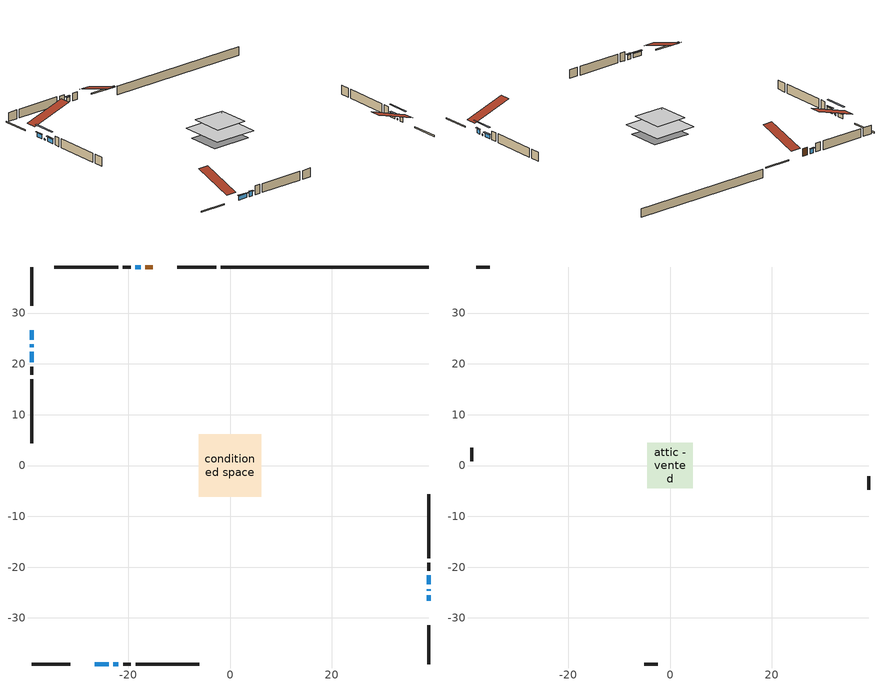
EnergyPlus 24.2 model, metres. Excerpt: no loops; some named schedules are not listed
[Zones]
conditioned space
 floor outside (Floor1 construction): -2.5,-2.5 -2.5,2.5 2.5,2.5 2.5,-2.5 z0.68
 floor adiabatic (AdiabaticFloorConstruction): -6.18,-6.18 -6.18,6.18 6.18,6.18 6.18,-6.18 z0.68
 floor foundation (Slab1 construction): -5.64,-4.57 -5.64,4.57 5.64,4.57 5.64,-4.57 z-1.68
 wall outside (RimJoist1 construction): -2.7,39.07 -10.36,39.07 / -39.07,-39.07 -31.41,-39.07 / -39.07,39.07 -39.07,31.41 / 39.07,-39.07 39.07,-31.41 z0.68:0.98
 wall outside (AdiabaticWallConstruction 1): -15.2,39.07 -16.68,39.07 z0.68:2.71
 wall outside (AdiabaticWallConstruction): 39.07,-26.57 39.07,-25.56 / -17.61,39.07 -18.62,39.07 / -22.97,-39.07 -21.95,-39.07 z0.68:1.96; -39.07,26.57 -39.07,24.79 / 39.07,-23.42 39.07,-21.63 / -26.57,-39.07 -23.89,-39.07 z0.68:1.8; 39.07,-24.63 39.07,-24.34 / -39.07,23.86 -39.07,23.29 z0.68:1.04; -39.07,22.36 -39.07,20.33 z0.68:1.95
 wall outside (Wall1 construction): -19.55,39.07 -21.06,39.07 / -21.02,-39.07 -19.51,-39.07 / -39.07,19.4 -39.07,17.89 / 39.07,-20.7 39.07,-19.19 z0.68:3.12
 wall outside (Wall2 construction): -21.99,39.07 -34.56,39.07 / -18.58,-39.07 -6.01,-39.07 / -39.07,16.96 -39.07,4.39 / 39.07,-18.26 39.07,-5.69 z0.68:3.12
 wall foundation (FoundationWall1 construction): -1.77,39.07,-1.68 -1.77,39.07,0.68 34.98,39.07,0.68 34.98,39.07,0.61 39.07,39.07,0.61 39.07,39.07,-1.68
 window (WindowConstruction): 39.07,-26.57 39.07,-25.56 z0.68:1.95
 window (WindowConstruction 6): -39.07,26.57 -39.07,24.79 z0.68:1.8
 window (WindowConstruction 7): 39.07,-24.63 39.07,-24.35 z0.68:1.03
 window (WindowConstruction 8): -39.07,23.86 -39.07,23.29 z0.68:1.03
 window (WindowConstruction 1): 39.07,-23.42 39.07,-21.63 z0.68:1.8
 window (WindowConstruction 2): -17.61,39.07 -18.62,39.07 z0.68:1.95
 window (WindowConstruction 3): -26.57,-39.07 -23.89,-39.07 z0.68:1.8
 window (WindowConstruction 4): -22.97,-39.07 -21.95,-39.07 z0.68:1.95
 window (WindowConstruction 5): -39.07,22.36 -39.07,20.33 z0.68:1.95
 door (Door): -15.2,39.07 -16.68,39.07 z0.68:2.71
 ceiling adiabatic (AdiabaticFloorConstruction): 6.18,-6.18 6.18,6.18 -6.18,6.18 -6.18,-6.18 z0.68
attic - vented
 floor to conditioned space (Floor2 construction Reversed): -4.51,-4.51 -4.51,4.51 4.51,4.51 4.51,-4.51 z3.12
 floor to conditioned space (Floor3 construction Reversed): -3.67,-3.67 -3.67,3.67 3.67,3.67 3.67,-3.67 z3.12
 wall outside (Wall3 construction): -35.49,39.07 -38.14,39.07 / -5.08,-39.07 -2.43,-39.07 / -39.07,3.46 -39.07,0.81 / 39.07,-4.76 39.07,-2.11 z0.68:3.12
 roof outside (Roof1 construction): -14.27,39.07,3.12 -14.27,27.76,6.89 -11.29,27.76,6.89 -11.29,39.07,3.12; -27.5,-39.07,3.12 -27.5,-27.76,6.89 -30.48,-27.76,6.89 -30.48,-39.07,3.12; -39.07,27.5,3.12 -27.76,27.5,6.89 -27.76,30.48,6.89 -39.07,30.48,3.12; 39.07,-27.5,3.12 27.76,-27.5,6.89 27.76,-30.48,6.89 39.07,-30.48,3.12
shading: 39.07,-25.36 39.07,-26.77 39.48,-26.77 39.48,-25.36 z2.16; -39.07,24.59 -39.07,26.77 -39.48,26.77 -39.48,24.59 z2; 39.07,-21.4 39.07,-27.57 39.48,-27.57 39.48,-21.4 z3.97; -39.07,20.35 -39.07,26.8 -39.48,26.8 -39.48,20.35 z3.97; 39.07,-21.43 39.07,-23.62 39.48,-23.62 39.48,-21.43 z2; -18.82,39.07 -17.41,39.07 -17.41,39.48 -18.82,39.48 z2.16; -23.69,-39.07 -26.77,-39.07 -26.77,-39.48 -23.69,-39.48 z2; -21.75,-39.07 -23.17,-39.07 -23.17,-39.48 -21.75,-39.48 z2.16; -39.07,20.13 -39.07,22.56 -39.48,22.56 -39.48,20.13 z2.16
[Building]
Building 1: Terrain=Suburbs
[Site:Location]
Winnipeg Intl AP_MB: Latitude {deg}=49.91; Longitude {deg}=-97.24; Time Zone {hr}=-6; Elevation {m}=239; Keep Site Location Information=Yes
[Site:GroundTemperature:Shallow]
-2.46526, -5.11642, -5.32873, -4.07063, 0.979979, 6.00706, 10.3653, 13.1261, 13.3606, 11.1152, 6.8681, 1.99523
[Site:WaterMainsTemperature]
Calculation Method=Schedule; Temperature Schedule=mains temperature schedule
[Material] Roughness=Rough; Thermal Absorptance=0.9
Name | Thickness {m} | Conductivity {W/m-K} | Density {kg/m3} | Specific Heat {J/kg-K} | Solar Absorptance | Visible Absorptance
asphalt or fiberglass shingles | 0.00635 | 0.162714 | 1121.4 | 1465.45 | 0.84 | 0.84
ceiling loosefill ins | 0.423333 | 0.0480833 | 16.02 | 1046.75 | 0.7 | 0.7
ceiling loosefill ins 1 | 0.338667 | 0.0480833 | 16.02 | 1046.75 | 0.7 | 0.7
ceiling stud and cavity | 0.1397 | 0.518534 | 65.682 | 1177.47 | 0.7 | 0.7
ceiling stud and cavity 1 | 0.1397 | 0.127552 | 65.682 | 1177.47 | 0.7 | 0.7
concrete 4.0 in. | 0.1016 | 1.803125 | 2242.8 | 837.4 | 0.7 | 0.7
concrete 8.0 in. | 0.2032 | 1.803125 | 2242.8 | 837.4 | 0.7 | 0.7
door material | 0.04445 | 0.053851 | 512.64 | 1214.23 | 0.7 | 0.7
exterior vertical ins | 0.0457286 | 0.029427 | 32.04 | 1214.23 | 0.7 | 0.7
floor covering | 0.0127 | 0.0433444 | 54.468 | 1339.84 | 0.6 | 0.6
floor rigid ins | 0.103632 | 0.029427 | 32.04 | 1214.23 | 0.7 | 0.7
floor rigid ins 1; wall rigid ins 1 | 0.512978 | 0.029427 | 32.04 | 1214.23 | 0.7 | 0.7
floor stud and cavity | 0.1397 | 0.0987772 | 92.3553 | 1139.71 | 0.7 | 0.7
floor stud and cavity 1 | 0.1397 | 1.75129 | 37.0049 | 1207.88 | 0.7 | 0.7
furniture material conditioned space 1 | 0.1524 | 0.115458 | 640.8 | 1214.23 | 0.6 | 0.6
gypsum board | 0.0127 | 0.160291 | 801 | 837.4 | 0.6 | 0.6
gypsum board 1 | 0.0127 | 0.160291 | 801 | 837.4 | 0.7 | 0.7
osb sheathing 0.5 in. | 0.0127 | 0.115458 | 512.64 | 1214.23 | 0.7 | 0.7
osb sheathing 0.75 in. | 0.01905 | 0.115458 | 512.64 | 1214.23 | 0.7 | 0.7
osb sheathing 2.0 in. | 0.0508 | 0.115458 | 512.64 | 1214.23 | 0.7 | 0.7
rim joist rigid ins; wall rigid ins | 0.051816 | 0.029427 | 32.04 | 1214.23 | 0.7 | 0.7
rim joist stud and cavity | 0.0508 | 0.0407728 | 125.044 | 1163.47 | 0.6 | 0.6
wall stud and cavity | 0.1397 | 0.250284 | 139.0536 | 1170.24 | 0.7 | 0.7
wall stud and cavity 1 | 0.1397 | 0.209339 | 139.0536 | 1170.24 | 0.7 | 0.7
wall stud and cavity 2 | 0.0889 | 6.1454 | 50.32683 | 1063.81 | 0.6 | 0.6
wall stud and cavity 3 | 0.0889 | 0.380278 | 52.3479 | 1209.89 | 0.7 | 0.7
wall stud and cavity 4 | 0.0889 | 0.391764 | 83.0341 | 1211.67 | 0.7 | 0.7
wood siding | 0.0254 | 0.102417 | 544.68 | 1172.36 | 0.4 | 0.4
wood siding 1 | 0.00254 | 0.102417 | 544.68 | 1172.36 | 0.4 | 0.4
wood siding 2; wood siding 3; wood siding 4 | 0.0254 | 0.102417 | 544.68 | 1172.36 | 0.7 | 0.7
[WindowMaterial:SimpleGlazingSystem]
Name | U-Factor {W/m2-K} | Solar Heat Gain Coefficient
WindowMaterial | 1.93109 | 0.56
WindowMaterial 1 | 2.48299 | 0.6
WindowMaterial 2 | 2.82708 | 0.4
[Construction]
AdiabaticFloorConstruction: floor stud and cavity 1, floor rigid ins 1, osb sheathing 0.75 in., floor covering
AdiabaticWallConstruction: wood siding 3, wall rigid ins 1, wall stud and cavity 3, gypsum board
AdiabaticWallConstruction 1: wood siding 4, wall rigid ins 1, wall stud and cavity 3, gypsum board
Door: door material
Floor1 construction: floor stud and cavity, floor rigid ins, osb sheathing 0.75 in., floor covering
Floor2 construction Reversed: gypsum board, ceiling stud and cavity, ceiling loosefill ins
Floor3 construction Reversed: gypsum board, ceiling stud and cavity 1, ceiling loosefill ins 1
FoundationWall1 construction: concrete 8.0 in., gypsum board 1
furniture construction conditioned space 1: furniture material conditioned space 1
PartitionWallConstruction: gypsum board, wall stud and cavity 4, gypsum board
RimJoist1 construction: wood siding 2, rim joist rigid ins, osb sheathing 2.0 in., rim joist stud and cavity
Roof1 construction: asphalt or fiberglass shingles
Slab1 construction: concrete 4.0 in.
Wall1 construction: wood siding, wall rigid ins, osb sheathing 0.5 in., wall stud and cavity, gypsum board
Wall2 construction: wood siding, wall rigid ins, osb sheathing 0.5 in., wall stud and cavity 1, gypsum board
Wall3 construction: wood siding 1, wall stud and cavity 2
WindowConstruction; WindowConstruction 2; WindowConstruction 4; WindowConstruction 5: WindowMaterial
WindowConstruction 1; WindowConstruction 3; WindowConstruction 6: WindowMaterial 1
WindowConstruction 7; WindowConstruction 8: WindowMaterial 2
[Zone] Multiplier=1; Part of Total Floor Area=Yes
Name | Volume {m3}
attic - vented | 83.13
conditioned space | 639.8
[Space]
Name | Zone | Volume {m3}
attic - vented 1 | attic - vented | 83.13
conditioned space 1 | conditioned space | 639.8
[ZoneInfiltration:EffectiveLeakageArea]
infil attic - vented 1: Zone or Space=attic - vented 1; Schedule=Always On Discrete; Effective Air Leakage Area {cm2}=4516.67; Stack Coefficient=0.000431653; Wind Coefficient=1.40374e-05
[ZoneMixing]
whole house fan mix: Zone or Space=attic - vented; Schedule=Always On Continuous; Design Flow Rate Calculation Method=Flow/Zone; Design Flow Rate {m3/s}=0; Source Zone or Space=conditioned space
[SurfaceProperty:ExposedFoundationPerimeter]
Slab1: Exposed Perimeter Calculation Method=TotalExposedPerimeter; Total Exposed Perimeter {m}=40.843
[InternalMass] Zone or ZoneList=conditioned space; Space or SpaceList=conditioned space 1
Name | Construction | Surface Area {m2}
furniture mass conditioned space 1 | furniture construction conditioned space 1 | 112.38
partition wall mass | PartitionWallConstruction | 280.951
[Lights]
interior lighting: Zone or ZoneList or Space or SpaceList=conditioned space 1; Schedule=interior lighting schedule; Design Level Calculation Method=LightingLevel; Lighting Level {W}=343.2; Return Air Fraction=0; Fraction Radiant=0.6; Fraction Visible=0.2; Fraction Replaceable=1
[People]
occupants: Zone or ZoneList or Space or SpaceList=conditioned space 1; Number of People Schedule=occupants schedule; Number of People Calculation Method=People; Number of People=3; Fraction Radiant=0.314171; Sensible Heat Fraction=0.56303; Activity Level Schedule=occupants activity schedule; Carbon Dioxide Generation Rate {m3/s-W}=0; Enable ASHRAE 55 Comfort Warnings=No; Mean Radiant Temperature Calculation Type=EnclosureAveraged
[ElectricEquipment] Zone or ZoneList or Space or SpaceList=conditioned space 1; Design Level Calculation Method=EquipmentLevel
Name | Schedule | Design Level {W} | Fraction Latent | Fraction Radiant | Fraction Lost
clothes dryer | clothes dryer schedule | 140.772 | 0.015 | 0.081 | 0.85
clothes washer | clothes washer schedule | 32.1985 | 0.03 | 0.162 | 0.7
cooking range | cooking range schedule | 215.147 | 0.08 | 0.432 | 0.2
dishwasher | dishwasher schedule | 66.8632 | 0.3 | 0.18 | 0.4
fridge | fridge schedule | 72.9452 | 0 | 0.6 | 0
mech vent house fan | mech vent house fan schedule | 18.9 | 0 | 0 | 1
mech vent house fan cfis | mech vent house fan cfis schedule | 0 | 0 | 0 | 0
misc plug loads | misc plug loads schedule | 494.7 | 0.045 | 0.513 | 0.1
whole house fan | Always On Discrete | 0 | 0 | 0 | 1
[OtherEquipment] Zone or ZoneList or Space or SpaceList=conditioned space 1; Design Level Calculation Method=EquipmentLevel
Name | Fuel Type | Schedule | Design Level {W} | Fraction Latent | Fraction Radiant | Fraction Lost
clothes dryer 1 | Electricity | clothes dryer schedule | 0 | 0.015 | 0.081 | 0.85
cooking range 1 | Electricity | cooking range schedule | 0 | 0.08 | 0.432 | 0.2
general water use latent | None | general water use schedule | 62.594 | 1 | 0 | 0
general water use sensible | None | general water use schedule | -61.6891 | 0 | 0.6 | 0
mech vent house fan latent load | None | Always On Discrete | 0 | 1 | 0 | 0
mech vent house fan sensible load | None | Always On Discrete | 0 | 0 | 0 | 0
water heater energy adjustment1 | Electricity | Always On Discrete | 0.01 | 0 | 0 | 1
[ZoneInfiltration:DesignFlowRate] Zone or ZoneList or Space or SpaceList=conditioned space 1; Schedule=Always On Discrete; Design Flow Rate Calculation Method=Flow/Zone; Design Flow Rate {m3/s}=0
infil flow; natural vent flow; whole house fan flow
[AvailabilityManager:Scheduled]
central ac and furnace airloop Availability Manager: Schedule=Always On Discrete
[Foundation:Kiva]
Foundation Kiva 1: Initial Indoor Air Temperature {C}=21; Wall Height Above Grade {m}=0.680009; Wall Depth Below Slab {m}=0.2032; Custom Block Material Name 1=exterior vertical ins; Custom Block Depth 1 {m}=2.36001; Custom Block X Position 1 {m}=0.2159; Custom Block Z Position 1 {m}=0
[Foundation:Kiva:Settings]
Soil Conductivity {W/m-K}=0.849921; Soil Density {kg/m3}=1842.3; Soil Specific Heat {J/kg-K}=418.7; Ground Solar Absorptivity=0.9; Ground Thermal Absorptivity=0.9; Ground Surface Roughness {m}=0.03; Far-Field Width {m}=40; Deep-Ground Boundary Condition=ZeroFlux; Deep-Ground Depth {m}=40; Minimum Cell Dimension {m}=0.2; Maximum Cell Growth Coefficient=3; Simulation Timestep=Timestep
[Exterior:Lights]
exterior lighting: Schedule=exterior lighting schedule; Design Level {W}=75.6
[EnergyManagementSystem:GlobalVariable]
central_ac_and_furnace_airloop_Fan_RTF
infil_program_Qfan
infil_program_Qinf
natural_vent_program_Qnv
natural_vent_program_Qwhf
[EnergyManagementSystem:Sensor]
Name | Output:Variable or Output:Meter Index Key | Output:Variable or Output:Meter
airflow_gain | infil flow | Infiltration Sensible Heat Gain Energy
airflow_gain_1 | natural vent flow | Infiltration Sensible Heat Gain Energy
airflow_gain_2 | whole house fan flow | Infiltration Sensible Heat Gain Energy
airflow_loss | infil flow | Infiltration Sensible Heat Loss Energy
airflow_loss_1 | natural vent flow | Infiltration Sensible Heat Loss Energy
airflow_loss_2 | whole house fan flow | Infiltration Sensible Heat Loss Energy
clg_load_cond |  | Cooling:EnergyTransfer:Zone:CONDITIONED SPACE
clg_sp_s; clg_sp_s_1 | cooling setpoint | Schedule Value
clothes_dryer_exhaust_0_sch_s | clothes dryer exhaust 0 schedule | Schedule Value
cool_season | cooling season schedule | Schedule Value
htg_load_cond |  | Heating:EnergyTransfer:Zone:CONDITIONED SPACE
htg_sp_s; htg_sp_s_1 | heating setpoint | Schedule Value
ig_ee_conv | clothes dryer | Electric Equipment Convective Heating Energy
ig_ee_conv_2 | cooking range | Electric Equipment Convective Heating Energy
ig_ee_conv_4 | fridge | Electric Equipment Convective Heating Energy
ig_ee_conv_5 | misc plug loads | Electric Equipment Convective Heating Energy
ig_ee_conv_6 | whole house fan | Electric Equipment Convective Heating Energy
ig_ee_rad | clothes dryer | Electric Equipment Radiant Heating Energy
ig_ee_rad_2 | cooking range | Electric Equipment Radiant Heating Energy
ig_ee_rad_4 | fridge | Electric Equipment Radiant Heating Energy
ig_ee_rad_5 | misc plug loads | Electric Equipment Radiant Heating Energy
ig_ee_rad_6 | whole house fan | Electric Equipment Radiant Heating Energy
ig_lgt_conv | interior lighting | Lights Convective Heating Energy
ig_lgt_rad | interior lighting | Lights Radiant Heating Energy
ig_lgt_vis | interior lighting | Lights Visible Radiation Heating Energy
ig_oe_conv | clothes dryer 1 | Other Equipment Convective Heating Energy
ig_oe_conv_1 | cooking range 1 | Other Equipment Convective Heating Energy
ig_oe_conv_2 | general water use latent | Other Equipment Convective Heating Energy
ig_oe_conv_3 | general water use sensible | Other Equipment Convective Heating Energy
ig_oe_conv_4 | water heater energy adjustment1 | Other Equipment Convective Heating Energy
ig_oe_rad | clothes dryer 1 | Other Equipment Radiant Heating Energy
ig_oe_rad_1 | cooking range 1 | Other Equipment Radiant Heating Energy
ig_oe_rad_2 | general water use latent | Other Equipment Radiant Heating Energy
ig_oe_rad_3 | general water use sensible | Other Equipment Radiant Heating Energy
ig_oe_rad_4 | water heater energy adjustment1 | Other Equipment Radiant Heating Energy
ig_ppl_conv | occupants | People Convective Heating Energy
ig_ppl_rad | occupants | People Radiant Heating Energy
im_conv | furniture mass conditioned space 1 | Surface Inside Face Convection Heat Gain Energy
im_conv_1 | partition wall mass | Surface Inside Face Convection Heat Gain Energy
im_ig | furniture mass conditioned space 1 | Surface Inside Face Internal Gains Radiation Heat Gain Energy
im_ig_1 | partition wall mass | Surface Inside Face Internal Gains Radiation Heat Gain Energy
im_lgt | furniture mass conditioned space 1 | Surface Inside Face Lights Radiation Heat Gain Energy
im_lgt_1 | partition wall mass | Surface Inside Face Lights Radiation Heat Gain Energy
im_sol | furniture mass conditioned space 1 | Surface Inside Face Solar Radiation Heat Gain Energy
im_sol_1 | partition wall mass | Surface Inside Face Solar Radiation Heat Gain Energy
im_surf | furniture mass conditioned space 1 | Surface Inside Face Net Surface Thermal Radiation Heat Gain Energy
im_surf_1 | partition wall mass | Surface Inside Face Net Surface Thermal Radiation Heat Gain Energy
mv_conv | mech vent house fan | Electric Equipment Convective Heating Energy
mv_conv_1 | mech vent house fan cfis | Electric Equipment Convective Heating Energy
mv_conv_2 | mech vent house fan latent load | Other Equipment Convective Heating Energy
mv_conv_3 | mech vent house fan sensible load | Other Equipment Convective Heating Energy
mv_rad | mech vent house fan | Electric Equipment Radiant Heating Energy
mv_rad_1 | mech vent house fan cfis | Electric Equipment Radiant Heating Energy
mv_rad_2 | mech vent house fan latent load | Other Equipment Radiant Heating Energy
mv_rad_3 | mech vent house fan sensible load | Other Equipment Radiant Heating Energy
natural_vent_s | natural vent schedule | Schedule Value
out_pb_s |  | Site Outdoor Air Barometric Pressure
out_wt_s |  | Site Outdoor Air Humidity Ratio
site_vw_s |  | Site Wind Speed
ss_back_out | Window1 | Surface Window Shortwave from Zone Back Out Window Heat Transfer Rate
ss_back_out_1 | Window11 | Surface Window Shortwave from Zone Back Out Window Heat Transfer Rate
ss_back_out_2 | Window13 | Surface Window Shortwave from Zone Back Out Window Heat Transfer Rate
ss_back_out_3 | Window14 | Surface Window Shortwave from Zone Back Out Window Heat Transfer Rate
ss_back_out_4 | Window2 | Surface Window Shortwave from Zone Back Out Window Heat Transfer Rate
ss_back_out_5 | Window4 | Surface Window Shortwave from Zone Back Out Window Heat Transfer Rate
ss_back_out_6 | Window5 | Surface Window Shortwave from Zone Back Out Window Heat Transfer Rate
ss_back_out_7 | Window6 | Surface Window Shortwave from Zone Back Out Window Heat Transfer Rate
ss_back_out_8 | Window9 | Surface Window Shortwave from Zone Back Out Window Heat Transfer Rate
ss_conv | Door1 | Surface Inside Face Convection Heat Gain Energy
ss_conv_1 | Window1 | Surface Inside Face Convection Heat Gain Energy
ss_conv_2 | Window11 | Surface Inside Face Convection Heat Gain Energy
ss_conv_3 | Window13 | Surface Inside Face Convection Heat Gain Energy
ss_conv_4 | Window14 | Surface Inside Face Convection Heat Gain Energy
ss_conv_5 | Window2 | Surface Inside Face Convection Heat Gain Energy
ss_conv_6 | Window4 | Surface Inside Face Convection Heat Gain Energy
ss_conv_7 | Window5 | Surface Inside Face Convection Heat Gain Energy
ss_conv_8 | Window6 | Surface Inside Face Convection Heat Gain Energy
ss_conv_9 | Window9 | Surface Inside Face Convection Heat Gain Energy
ss_ig | Door1 | Surface Inside Face Internal Gains Radiation Heat Gain Energy
ss_ig_1 | Window1 | Surface Inside Face Internal Gains Radiation Heat Gain Energy
ss_ig_2 | Window11 | Surface Inside Face Internal Gains Radiation Heat Gain Energy
ss_ig_3 | Window13 | Surface Inside Face Internal Gains Radiation Heat Gain Energy
ss_ig_4 | Window14 | Surface Inside Face Internal Gains Radiation Heat Gain Energy
ss_ig_5 | Window2 | Surface Inside Face Internal Gains Radiation Heat Gain Energy
ss_ig_6 | Window4 | Surface Inside Face Internal Gains Radiation Heat Gain Energy
ss_ig_7 | Window5 | Surface Inside Face Internal Gains Radiation Heat Gain Energy
ss_ig_8 | Window6 | Surface Inside Face Internal Gains Radiation Heat Gain Energy
ss_ig_9 | Window9 | Surface Inside Face Internal Gains Radiation Heat Gain Energy
ss_lgt | Door1 | Surface Inside Face Lights Radiation Heat Gain Energy
ss_sol | Door1 | Surface Inside Face Solar Radiation Heat Gain Energy
ss_surf | Door1 | Surface Inside Face Net Surface Thermal Radiation Heat Gain Energy
ss_surf_1 | Window1 | Surface Inside Face Net Surface Thermal Radiation Heat Gain Energy
ss_surf_2 | Window11 | Surface Inside Face Net Surface Thermal Radiation Heat Gain Energy
ss_surf_3 | Window13 | Surface Inside Face Net Surface Thermal Radiation Heat Gain Energy
ss_surf_4 | Window14 | Surface Inside Face Net Surface Thermal Radiation Heat Gain Energy
ss_surf_5 | Window2 | Surface Inside Face Net Surface Thermal Radiation Heat Gain Energy
ss_surf_6 | Window4 | Surface Inside Face Net Surface Thermal Radiation Heat Gain Energy
ss_surf_7 | Window5 | Surface Inside Face Net Surface Thermal Radiation Heat Gain Energy
ss_surf_8 | Window6 | Surface Inside Face Net Surface Thermal Radiation Heat Gain Energy
ss_surf_9 | Window9 | Surface Inside Face Net Surface Thermal Radiation Heat Gain Energy
ss_trans_in | Window1 | Surface Window Transmitted Solar Radiation Rate
ss_trans_in_1 | Window11 | Surface Window Transmitted Solar Radiation Rate
ss_trans_in_2 | Window13 | Surface Window Transmitted Solar Radiation Rate
ss_trans_in_3 | Window14 | Surface Window Transmitted Solar Radiation Rate
ss_trans_in_4 | Window2 | Surface Window Transmitted Solar Radiation Rate
ss_trans_in_5 | Window4 | Surface Window Transmitted Solar Radiation Rate
ss_trans_in_6 | Window5 | Surface Window Transmitted Solar Radiation Rate
ss_trans_in_7 | Window6 | Surface Window Transmitted Solar Radiation Rate
ss_trans_in_8 | Window9 | Surface Window Transmitted Solar Radiation Rate
ss_trans_out | Window1 | Surface Inside Face Initial Transmitted Diffuse Transmitted Out Window Solar Radiation Rate
ss_trans_out_1 | Window11 | Surface Inside Face Initial Transmitted Diffuse Transmitted Out Window Solar Radiation Rate
ss_trans_out_2 | Window13 | Surface Inside Face Initial Transmitted Diffuse Transmitted Out Window Solar Radiation Rate
ss_trans_out_3 | Window14 | Surface Inside Face Initial Transmitted Diffuse Transmitted Out Window Solar Radiation Rate
ss_trans_out_4 | Window2 | Surface Inside Face Initial Transmitted Diffuse Transmitted Out Window Solar Radiation Rate
ss_trans_out_5 | Window4 | Surface Inside Face Initial Transmitted Diffuse Transmitted Out Window Solar Radiation Rate
ss_trans_out_6 | Window5 | Surface Inside Face Initial Transmitted Diffuse Transmitted Out Window Solar Radiation Rate
ss_trans_out_7 | Window6 | Surface Inside Face Initial Transmitted Diffuse Transmitted Out Window Solar Radiation Rate
ss_trans_out_8 | Window9 | Surface Inside Face Initial Transmitted Diffuse Transmitted Out Window Solar Radiation Rate
s_conv | Floor1 | Surface Inside Face Convection Heat Gain Energy
s_conv_1 | Floor2 | Surface Inside Face Convection Heat Gain Energy
s_conv_10 | Slab1 | Surface Inside Face Convection Heat Gain Energy
s_conv_11 | Wall1:0 | Surface Inside Face Convection Heat Gain Energy
s_conv_12 | Wall1:180 | Surface Inside Face Convection Heat Gain Energy
s_conv_13 | Wall1:270 | Surface Inside Face Convection Heat Gain Energy
s_conv_14 | Wall1:90 | Surface Inside Face Convection Heat Gain Energy
s_conv_15 | Wall2:0 | Surface Inside Face Convection Heat Gain Energy
s_conv_16 | Wall2:180 | Surface Inside Face Convection Heat Gain Energy
s_conv_17 | Wall2:270 | Surface Inside Face Convection Heat Gain Energy
s_conv_18 | Wall2:90 | Surface Inside Face Convection Heat Gain Energy
s_conv_2 | Floor3 | Surface Inside Face Convection Heat Gain Energy
s_conv_3 | FoundationWall1 | Surface Inside Face Convection Heat Gain Energy
s_conv_4 | inferred conditioned ceiling | Surface Inside Face Convection Heat Gain Energy
s_conv_5 | inferred conditioned floor | Surface Inside Face Convection Heat Gain Energy
s_conv_6 | RimJoist1:0 | Surface Inside Face Convection Heat Gain Energy
s_conv_7 | RimJoist1:180 | Surface Inside Face Convection Heat Gain Energy
s_conv_8 | RimJoist1:270 | Surface Inside Face Convection Heat Gain Energy
s_conv_9 | RimJoist1:90 | Surface Inside Face Convection Heat Gain Energy
s_ig | Floor1 | Surface Inside Face Internal Gains Radiation Heat Gain Energy
s_ig_1 | Floor2 | Surface Inside Face Internal Gains Radiation Heat Gain Energy
s_ig_10 | Slab1 | Surface Inside Face Internal Gains Radiation Heat Gain Energy
s_ig_11 | Wall1:0 | Surface Inside Face Internal Gains Radiation Heat Gain Energy
s_ig_12 | Wall1:180 | Surface Inside Face Internal Gains Radiation Heat Gain Energy
s_ig_13 | Wall1:270 | Surface Inside Face Internal Gains Radiation Heat Gain Energy
s_ig_14 | Wall1:90 | Surface Inside Face Internal Gains Radiation Heat Gain Energy
s_ig_15 | Wall2:0 | Surface Inside Face Internal Gains Radiation Heat Gain Energy
s_ig_16 | Wall2:180 | Surface Inside Face Internal Gains Radiation Heat Gain Energy
s_ig_17 | Wall2:270 | Surface Inside Face Internal Gains Radiation Heat Gain Energy
s_ig_18 | Wall2:90 | Surface Inside Face Internal Gains Radiation Heat Gain Energy
s_ig_2 | Floor3 | Surface Inside Face Internal Gains Radiation Heat Gain Energy
s_ig_3 | FoundationWall1 | Surface Inside Face Internal Gains Radiation Heat Gain Energy
s_ig_4 | inferred conditioned ceiling | Surface Inside Face Internal Gains Radiation Heat Gain Energy
